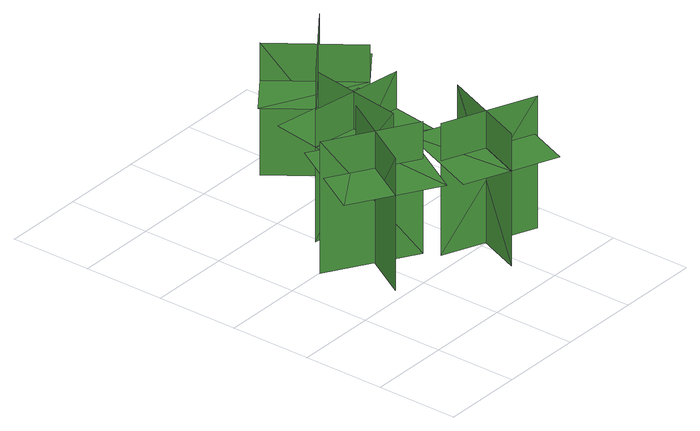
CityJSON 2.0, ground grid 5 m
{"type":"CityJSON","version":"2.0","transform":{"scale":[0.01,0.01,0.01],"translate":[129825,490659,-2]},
"CityObjects":{
"tree1":{"type":"SolitaryVegetationObject","geometry":[{"type":"MultiSurface","lod":"1","boundaries":[[[0,1,2]],[[0,2,3]],[[4,5,6]],[[4,6,7]],[[8,9,10]],[[8,10,11]],[[8,11,12]],[[8,12,13]]]}]},
"tree2":{"type":"SolitaryVegetationObject","geometry":[{"type":"MultiSurface","lod":"1","boundaries":[[[14,15,16]],[[14,16,17]],[[18,19,20]],[[18,20,21]],[[22,23,24]],[[22,24,25]],[[22,25,26]],[[22,26,27]]]}]},
"tree3":{"type":"SolitaryVegetationObject","geometry":[{"type":"MultiSurface","lod":"1","boundaries":[[[28,29,30]],[[28,30,31]],[[32,33,34]],[[32,34,35]],[[36,37,38]],[[36,38,39]],[[36,39,40]],[[36,40,41]]]}]},
"tree4":{"type":"SolitaryVegetationObject","geometry":[{"type":"MultiSurface","lod":"1","boundaries":[[[42,43,44]],[[42,44,45]],[[46,47,48]],[[46,48,49]],[[50,51,52]],[[50,52,53]],[[50,53,54]],[[50,54,55]]]}]},
"tree5":{"type":"SolitaryVegetationObject","geometry":[{"type":"MultiSurface","lod":"1","boundaries":[[[56,57,58]],[[56,58,59]],[[60,61,62]],[[60,62,63]],[[64,65,66]],[[64,66,67]],[[64,67,68]],[[64,68,69]]]}]}
},
"vertices":[
[696,659,89],[188,959,89],[188,959,909],[696,659,909],[601,1040,89],[301,532,89],[301,532,909],[601,1040,909],[601,1040,680],[346,1190,680],[47,682,680],[301,532,680],[555,382,680],[855,890,680],
[768,1430,77],[680,846,77],[680,846,898],[768,1430,898],[451,1198,77],[1034,1110,77],[1034,1110,898],[451,1198,898],[451,1198,668],[406,907,668],[990,818,668],[1034,1110,668],[1078,1402,668],[495,1490,668],
[734,566,94],[1280,342,94],[1280,342,914],[734,566,914],[884,203,94],[1107,749,94],[1107,749,914],[884,203,914],[884,203,684],[1157,91,684],[1380,637,684],[1107,749,684],[834,861,684],[610,315,684],
[780,1455,74],[1253,1808,74],[1253,1808,895],[780,1455,895],[1168,1396,74],[816,1869,74],[816,1869,895],[1168,1396,895],[1168,1396,665],[1405,1572,665],[1053,2045,665],[816,1869,665],[579,1693,665],[932,1220,665],
[1218,2021,92],[1292,2021,92],[1292,2123,92],[1218,2123,92],[1253,2021,127],[1253,2021,54],[1253,2123,54],[1253,2123,127],[1253,2094,127],[1290,2094,127],[1290,2094,54],[1253,2094,54],[1216,2094,54],[1216,2094,127]
]}
